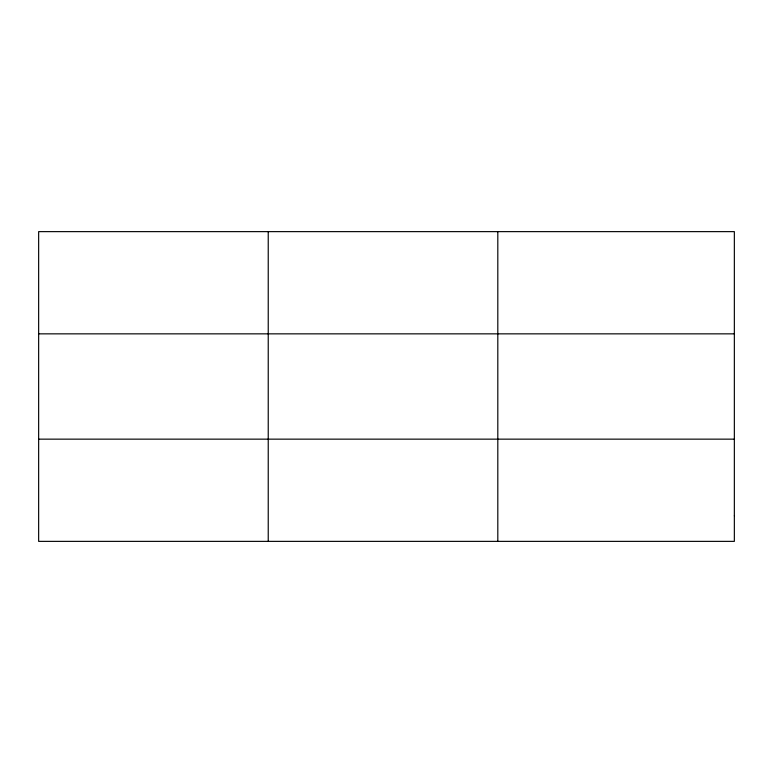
<?xml version="1.0" encoding="UTF-8"?>
<svg xmlns="http://www.w3.org/2000/svg" width="773" height="773" viewBox="0 0 773 773"><rect width="100%" height="100%" fill="white"/><g stroke="black" fill="none" stroke-linecap="round" stroke-linejoin="round"><path stroke-width="1.16" d="M268.231 231.629L268.231 541.371M497.812 231.629L497.812 541.371M38.65 333.849L734.35 333.849M38.65 439.151L734.35 439.151M734.35 515.813L734.35 541.371L38.65 541.371L38.65 231.629L734.35 231.629L734.35 515.813"/></g></svg>
